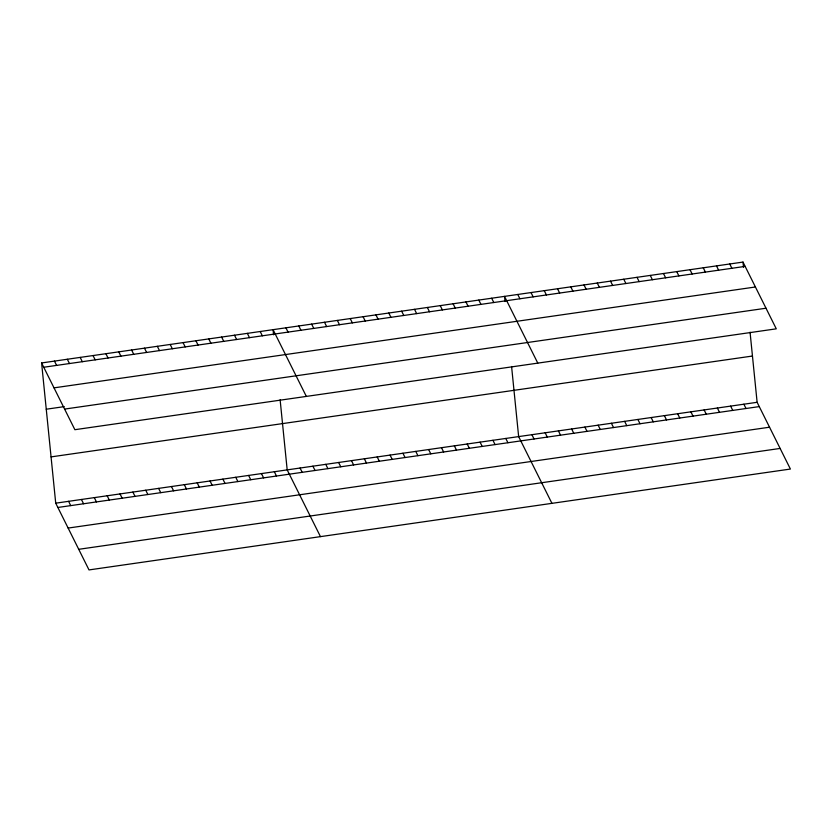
<?xml version="1.0" encoding="UTF-8"?>
<svg xmlns="http://www.w3.org/2000/svg" width="832" height="832" viewBox="0 0 832 832"><rect width="100%" height="100%" fill="white"/><g stroke="black" fill="none" stroke-linecap="round" stroke-linejoin="round"><path stroke-width="1.25" d="M41.6 362.95L742.997 262.08L776.277 328.827L74.88 429.697L41.6 362.95L55.723 503.173L89.003 569.92L790.4 469.05L757.12 402.303L750.058 332.197M43.742 367.245L745.139 266.386M54.018 387.858L755.414 286.988M46.259 409.219L64.262 406.63M64.605 409.084L766.002 308.225M51.064 456.893L752.461 356.034M55.723 503.173L757.12 402.303M57.866 507.468L759.262 406.598M68.141 528.07L769.538 427.211M78.728 549.307L780.125 448.438M729.747 263.994L731.89 268.289M716.498 265.897L718.64 270.192M703.248 267.8L705.39 272.095M689.998 269.703L692.141 273.998M743.87 404.206L746.013 408.502M676.749 271.606L678.891 275.912M730.621 406.11L732.763 410.405M663.499 273.52L665.642 277.815M717.371 408.023L719.514 412.318M650.26 275.423L652.392 279.718M704.132 409.926L706.274 414.222M637.01 277.326L639.153 281.622M690.882 411.83L693.025 416.125M623.761 279.23L625.903 283.525M677.633 413.733L679.775 418.028M610.511 281.133L612.654 285.438M664.383 415.636L666.526 419.931M597.262 283.046L599.404 287.342M651.134 417.55L653.276 421.845M584.012 284.95L586.154 289.245M637.884 419.453L640.026 423.748M570.762 286.853L572.905 291.148M624.634 421.356L626.777 425.651M557.513 288.756L559.655 293.051M611.385 423.259L613.527 427.554M544.263 290.659L546.406 294.965M598.135 425.162L600.278 429.458M531.014 292.573L533.156 296.868M584.886 427.076L587.028 431.371M517.774 294.476L519.906 298.771M571.646 428.979L573.778 433.274M537.794 363.126L504.525 296.379L505.034 301.517M558.397 430.882L560.539 435.178M491.66 298.23L493.802 302.526M478.806 300.082L480.948 304.377M545.147 432.786L547.29 437.081M465.941 301.922L468.083 306.228M531.898 434.689L534.04 438.984M453.086 303.774L455.229 308.069M551.928 503.339L518.648 436.602L511.586 366.486M440.222 305.625L442.364 309.92M505.783 438.443L507.926 442.738M427.367 307.476L429.51 311.771M492.929 440.294L495.071 444.59M414.513 309.327L416.655 313.622M480.074 442.146L482.217 446.441M401.648 311.168L403.79 315.474M467.21 443.997L469.352 448.292M388.794 313.019L390.936 317.314M454.355 445.848L456.498 450.143M375.929 314.87L378.071 319.166M441.49 447.689L443.633 451.984M363.074 316.722L365.217 321.017M428.636 449.54L430.778 453.835M350.21 318.573L352.352 322.868M415.771 451.391L417.914 455.686M337.355 320.424L339.498 324.719M402.917 453.242L405.059 457.538M324.501 322.265L326.633 326.56M390.062 455.094L392.205 459.389M311.636 324.116L313.778 328.411M377.198 456.934L379.34 461.24M298.782 325.967L300.924 330.262M364.343 458.786L366.486 463.081M285.917 327.818L288.059 332.114M351.478 460.637L353.621 464.932M306.342 396.406L273.062 329.67L273.582 334.807M338.624 462.488L340.766 466.783M260.198 331.51L262.34 335.806M325.759 464.339L327.902 468.634M247.343 333.362L249.486 337.657M312.905 466.18L315.047 470.486M234.489 335.213L236.621 339.508M300.05 468.031L302.193 472.326M221.624 337.064L223.766 341.359M320.466 536.63L287.186 469.882L280.124 399.776M208.77 338.915L210.912 343.21M274.331 471.734L276.474 476.029M195.905 340.756L198.047 345.051M261.466 473.585L263.609 477.88M183.05 342.607L185.193 346.902M248.612 475.426L250.754 479.731M170.186 344.458L172.328 348.754M235.747 477.277L237.89 481.572M157.331 346.31L159.474 350.605M222.893 479.128L225.035 483.423M144.466 348.161L146.609 352.456M210.038 480.979L212.17 485.274M131.612 350.002L133.754 354.307M197.174 482.83L199.316 487.126M118.758 351.853L120.9 356.148M184.319 484.682L186.462 488.977M105.893 353.704L108.035 357.999M171.454 486.522L173.597 490.818M93.038 355.555L95.181 359.85M158.6 488.374L160.742 492.669M80.174 357.406L82.316 361.702M145.735 490.225L147.878 494.52M67.319 359.247L69.462 363.553M132.881 492.076L135.023 496.371M54.454 361.098L56.597 365.394M120.016 493.927L122.158 498.222M107.162 495.768L109.304 500.063M94.307 497.619L96.45 501.914M81.442 499.47L83.585 503.766M68.588 501.322L70.73 505.617M742.997 262.08L743.517 267.228"/></g></svg>
